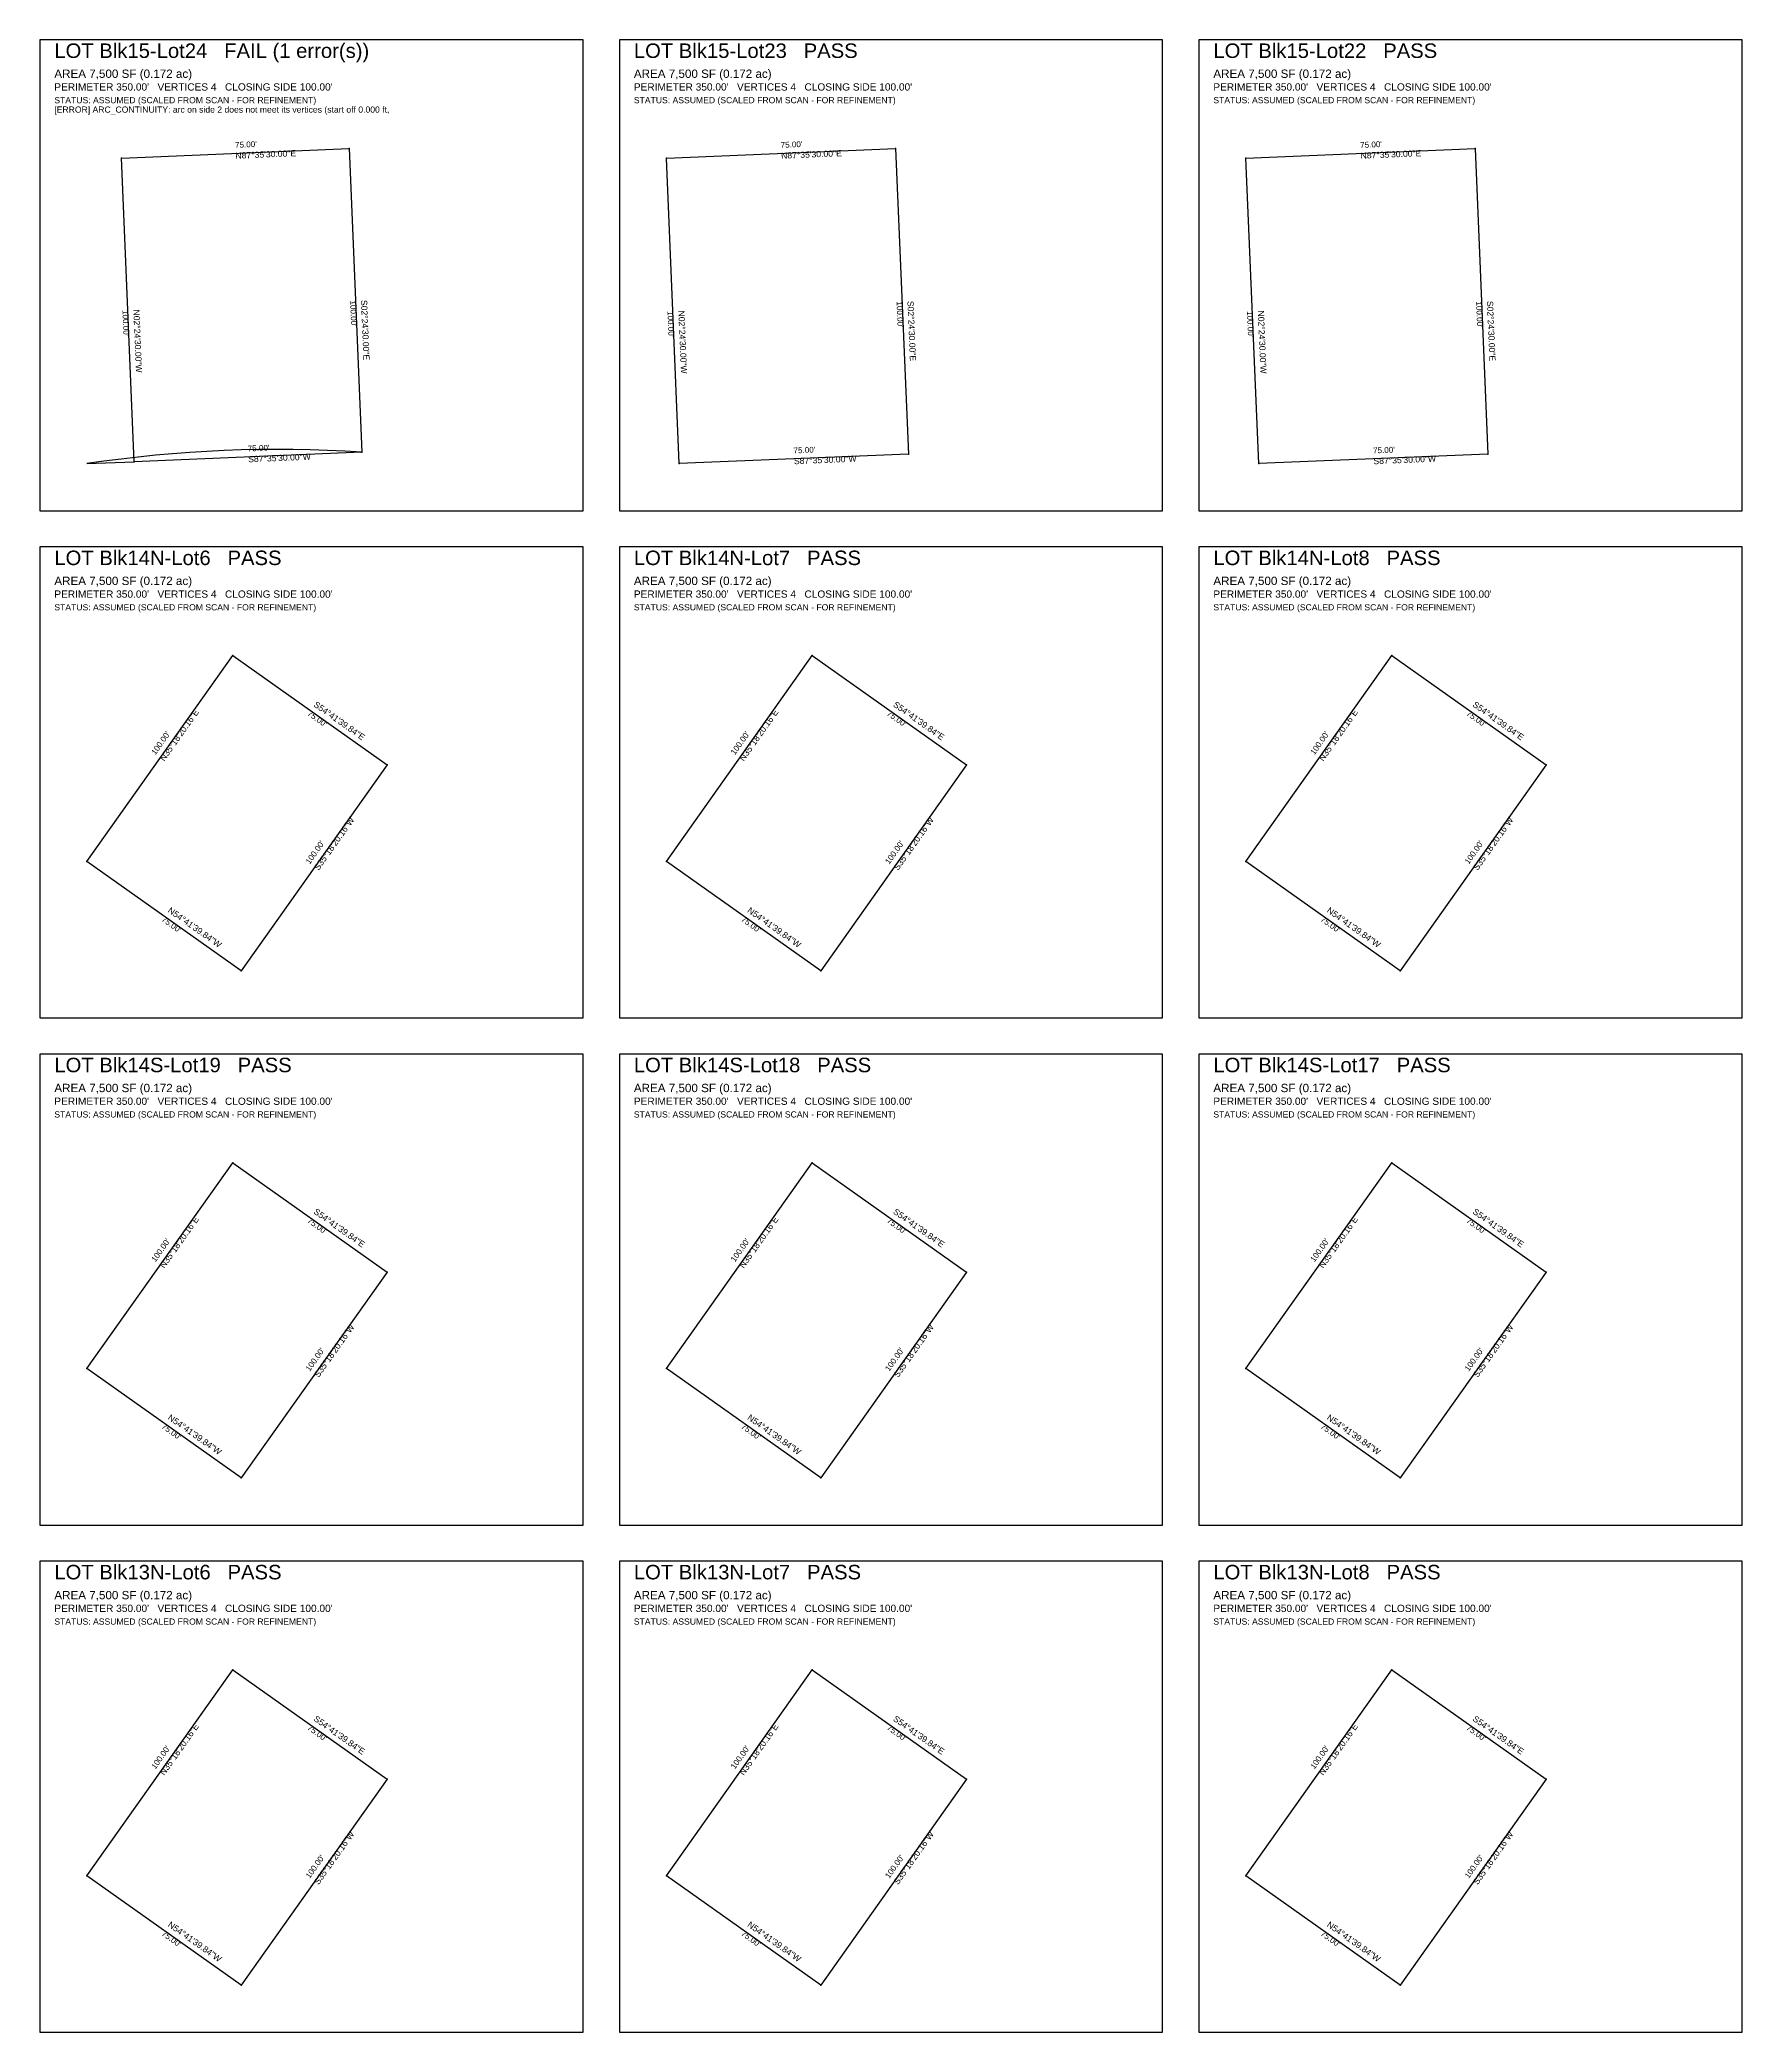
# Model space of a CAD drawing. Extents: x 0 to 3820, y -4480 to 260.
# Drawn here: x 1920 to 2860, y -3360 to -2260 of the extents above; entities that cross this region are included whole.
import ezdxf

# ---------------------------------------------------------------- set-up
doc = ezdxf.new("R2010")
doc.units = 0
for name, pattern in [('ROT_2.41', [0]), ('ROT_272.41', [0]), ('ROT_324.69', [0]), ('ROT_54.69', [0])]:
    doc.linetypes.add(name, pattern=pattern)
for name, color, linetype in [('ERROR', 1, 'CONTINUOUS'), ('LOT_LINE_APPROX', 1, 'CONTINUOUS'), ('SHEET_FRAME', 8, 'CONTINUOUS'), ('SHEET_LABELS', 7, 'CONTINUOUS')]:
    doc.layers.add(name, color=color, linetype=linetype)
doc.styles.get("Standard").update_dxf_attribs({"font": 'Arial'})

msp = doc.modelspace()

# ---------------------------------------------------------------- linework, layer by layer
at = {"layer": 'ERROR'}
for p, q in [((1946, -2494), (1972.1289, -2492.9011)), ((2097.8393, -2487.6139), (2097.8393, -2487.6139))]:
    msp.add_line(p, q, dxfattribs=at)
at = {"layer": 'LOT_LINE_APPROX'}
for points in [[(1965.0794, -2325.2871), (2090.7898, -2320), (2097.8393, -2487.6139), (1972.1289, -2492.9011)], [(2266, -2325.3207), (2392.5094, -2320), (2399.6038, -2488.6793), (2273.0943, -2494)], [(2586, -2325.3207), (2712.5094, -2320), (2719.6038, -2488.6793), (2593.0943, -2494)], [(2026.4789, -2600), (2111.7095, -2660.3592), (2031.2306, -2774), (1946, -2713.6408)], [(2346.4789, -2600), (2431.7095, -2660.3592), (2351.2306, -2774), (2266, -2713.6408)], [(2666.4789, -2600), (2751.7095, -2660.3592), (2671.2306, -2774), (2586, -2713.6408)], [(2026.4789, -2880), (2111.7095, -2940.3592), (2031.2306, -3054), (1946, -2993.6408)], [(2346.4789, -2880), (2431.7095, -2940.3592), (2351.2306, -3054), (2266, -2993.6408)], [(2666.4789, -2880), (2751.7095, -2940.3592), (2671.2306, -3054), (2586, -2993.6408)], [(2026.4789, -3160), (2111.7095, -3220.3592), (2031.2306, -3334), (1946, -3273.6408)], [(2346.4789, -3160), (2431.7095, -3220.3592), (2351.2306, -3334), (2266, -3273.6408)], [(2666.4789, -3160), (2751.7095, -3220.3592), (2671.2306, -3334), (2586, -3273.6408)]]:
    msp.add_lwpolyline(points, close=True, dxfattribs=at)
msp.add_lwpolyline([(2097.8393, -2487.6139), (2088.3388, -2487.0713), (2078.832, -2486.6543), (2069.3205, -2486.3629), (2059.8059, -2486.1971), (2050.29, -2486.1571), (2040.7744, -2486.2428), (2031.2608, -2486.4542), (2021.7508, -2486.7913), (2012.246, -2487.2539), (2002.7483, -2487.8421), (1993.2591, -2488.5557), (1983.7801, -2489.3946), (1974.3131, -2490.3587), (1964.8596, -2491.4477), (1955.4214, -2492.6616), (1946, -2494)], dxfattribs=at)
at = {"layer": 'SHEET_FRAME'}
for p, q in [((2220, -2260), (1920, -2260)), ((1920, -2260), (1920, -2520)), ((2220, -2520), (2220, -2260)), ((2540, -2260), (2240, -2260)), ((2240, -2260), (2240, -2520)), ((2540, -2520), (2540, -2260)), ((2860, -2260), (2560, -2260)), ((2560, -2260), (2560, -2520)), ((2860, -2520), (2860, -2260)), ((1920, -2520), (2220, -2520)), ((2240, -2520), (2540, -2520)), ((2560, -2520), (2860, -2520)), ((2220, -2540), (1920, -2540)), ((1920, -2540), (1920, -2800)), ((2220, -2800), (2220, -2540)), ((2540, -2540), (2240, -2540)), ((2240, -2540), (2240, -2800)), ((2540, -2800), (2540, -2540)), ((2860, -2540), (2560, -2540)), ((2560, -2540), (2560, -2800)), ((2860, -2800), (2860, -2540)), ((1920, -2800), (2220, -2800)), ((2240, -2800), (2540, -2800)), ((2560, -2800), (2860, -2800)), ((2220, -2820), (1920, -2820)), ((1920, -2820), (1920, -3080)), ((2220, -3080), (2220, -2820)), ((2540, -2820), (2240, -2820)), ((2240, -2820), (2240, -3080)), ((2540, -3080), (2540, -2820)), ((2860, -2820), (2560, -2820)), ((2560, -2820), (2560, -3080)), ((2860, -3080), (2860, -2820)), ((1920, -3080), (2220, -3080)), ((2240, -3080), (2540, -3080)), ((2560, -3080), (2860, -3080)), ((2220, -3100), (1920, -3100)), ((1920, -3100), (1920, -3360)), ((2220, -3360), (2220, -3100)), ((2540, -3100), (2240, -3100)), ((2240, -3100), (2240, -3360)), ((2540, -3360), (2540, -3100)), ((2860, -3100), (2560, -3100)), ((2560, -3100), (2560, -3360)), ((2860, -3360), (2860, -3100)), ((1920, -3360), (2220, -3360)), ((2240, -3360), (2540, -3360)), ((2560, -3360), (2860, -3360))]:
    msp.add_line(p, q, dxfattribs=at)
at = {"layer": 'SHEET_LABELS'}
for p in [(2090.7898, -2320), (2392.5094, -2320), (2712.5094, -2320), (1965.0794, -2325.2871), (2266, -2325.3207), (2586, -2325.3207), (1972.1289, -2492.9011), (2097.8393, -2487.6139), (2273.0943, -2494), (2399.6038, -2488.6793), (2593.0943, -2494), (2719.6038, -2488.6793), (2026.4789, -2600), (2346.4789, -2600), (2666.4789, -2600), (2111.7095, -2660.3592), (2431.7095, -2660.3592), (2751.7095, -2660.3592), (1946, -2713.6408), (2266, -2713.6408), (2586, -2713.6408), (2031.2306, -2774), (2351.2306, -2774), (2671.2306, -2774), (2026.4789, -2880), (2346.4789, -2880), (2666.4789, -2880), (2111.7095, -2940.3592), (2431.7095, -2940.3592), (2751.7095, -2940.3592), (1946, -2993.6408), (2266, -2993.6408), (2586, -2993.6408), (2031.2306, -3054), (2351.2306, -3054), (2671.2306, -3054), (2026.4789, -3160), (2346.4789, -3160), (2666.4789, -3160), (2111.7095, -3220.3592), (2431.7095, -3220.3592), (2751.7095, -3220.3592), (1946, -3273.6408), (2266, -3273.6408), (2586, -3273.6408), (2031.2306, -3334), (2351.2306, -3334), (2671.2306, -3334)]:
    msp.add_point(p, dxfattribs=at)

# ---------------------------------------------------------------- texts
at = {"layer": 'ERROR'}
for s, height, p in [('LOT Blk15-Lot24   FAIL (1 error(s))', 8, (1928, -2270)), ('[ERROR] ARC_CONTINUITY: arc on side 2 does not meet its vertices (start off 0.000 ft,', 3.4, (1928, -2300.2))]:
    msp.add_text(s, height=height, dxfattribs=at).set_placement(p)
at = {"layer": 'LOT_LINE_APPROX'}
for p in [(1928, -2295), (2248, -2295), (2568, -2295), (1928, -2575), (2248, -2575), (2568, -2575), (1928, -2855), (2248, -2855), (2568, -2855), (1928, -3135), (2248, -3135), (2568, -3135)]:
    msp.add_text('STATUS: ASSUMED (SCALED FROM SCAN - FOR REFINEMENT)', height=3.4, dxfattribs=at).set_placement(p)
at = {"layer": 'SHEET_LABELS'}
for s, height, p in [('LOT Blk15-Lot23   PASS', 8, (2248, -2270)), ('LOT Blk15-Lot22   PASS', 8, (2568, -2270)), ('AREA 7,500 SF (0.172 ac)', 4.6, (1928, -2281)), ('AREA 7,500 SF (0.172 ac)', 4.6, (2248, -2281)), ('AREA 7,500 SF (0.172 ac)', 4.6, (2568, -2281)), ("PERIMETER 350.00'   VERTICES 4   CLOSING SIDE 100.00'", 4, (1928, -2288)), ("PERIMETER 350.00'   VERTICES 4   CLOSING SIDE 100.00'", 4, (2248, -2288)), ("PERIMETER 350.00'   VERTICES 4   CLOSING SIDE 100.00'", 4, (2568, -2288)), ('LOT Blk14N-Lot6   PASS', 8, (1928, -2550)), ('LOT Blk14N-Lot7   PASS', 8, (2248, -2550)), ('LOT Blk14N-Lot8   PASS', 8, (2568, -2550)), ('AREA 7,500 SF (0.172 ac)', 4.6, (1928, -2561)), ('AREA 7,500 SF (0.172 ac)', 4.6, (2248, -2561)), ('AREA 7,500 SF (0.172 ac)', 4.6, (2568, -2561)), ("PERIMETER 350.00'   VERTICES 4   CLOSING SIDE 100.00'", 4, (1928, -2568)), ("PERIMETER 350.00'   VERTICES 4   CLOSING SIDE 100.00'", 4, (2248, -2568)), ("PERIMETER 350.00'   VERTICES 4   CLOSING SIDE 100.00'", 4, (2568, -2568)), ('LOT Blk14S-Lot19   PASS', 8, (1928, -2830)), ('LOT Blk14S-Lot18   PASS', 8, (2248, -2830)), ('LOT Blk14S-Lot17   PASS', 8, (2568, -2830)), ('AREA 7,500 SF (0.172 ac)', 4.6, (1928, -2841)), ('AREA 7,500 SF (0.172 ac)', 4.6, (2248, -2841)), ('AREA 7,500 SF (0.172 ac)', 4.6, (2568, -2841)), ("PERIMETER 350.00'   VERTICES 4   CLOSING SIDE 100.00'", 4, (1928, -2848)), ("PERIMETER 350.00'   VERTICES 4   CLOSING SIDE 100.00'", 4, (2248, -2848)), ("PERIMETER 350.00'   VERTICES 4   CLOSING SIDE 100.00'", 4, (2568, -2848)), ('LOT Blk13N-Lot6   PASS', 8, (1928, -3110)), ('LOT Blk13N-Lot7   PASS', 8, (2248, -3110)), ('LOT Blk13N-Lot8   PASS', 8, (2568, -3110)), ('AREA 7,500 SF (0.172 ac)', 4.6, (1928, -3121)), ("PERIMETER 350.00'   VERTICES 4   CLOSING SIDE 100.00'", 4, (1928, -3128)), ('AREA 7,500 SF (0.172 ac)', 4.6, (2248, -3121)), ("PERIMETER 350.00'   VERTICES 4   CLOSING SIDE 100.00'", 4, (2248, -3128)), ('AREA 7,500 SF (0.172 ac)', 4.6, (2568, -3121)), ("PERIMETER 350.00'   VERTICES 4   CLOSING SIDE 100.00'", 4, (2568, -3128))]:
    msp.add_text(s, height=height, dxfattribs=at).set_placement(p)
at = {"layer": 'SHEET_LABELS', "linetype": 'ROT_2.41'}
for s, height, p in [("75.00'", 3.2, (2027.8085, -2319.6462)), ('N87%%d35\'30.00"E', 3.4, (2028.0606, -2325.6409)), ("75.00'", 3.2, (2329.1287, -2319.663)), ('N87%%d35\'30.00"E', 3.4, (2329.3808, -2325.6577)), ("75.00'", 3.2, (2649.1287, -2319.663)), ('N87%%d35\'30.00"E', 3.4, (2649.3808, -2325.6577)), ("75.00'", 3.2, (2034.858, -2487.2601)), ("75.00'", 3.2, (2336.223, -2488.3423)), ("75.00'", 3.2, (2656.223, -2488.3423)), ('S87%%d35\'30.00"W', 3.4, (2035.1102, -2493.2548)), ('S87%%d35\'30.00"W', 3.4, (2336.4751, -2494.337)), ('S87%%d35\'30.00"W', 3.4, (2656.4751, -2494.337))]:
    msp.add_text(s, height=height, rotation=2.41, dxfattribs=at).set_placement(p)
at = {"layer": 'SHEET_LABELS', "linetype": 'ROT_272.41'}
for s, height, p in [("100.00'", 3.2, (2091.3172, -2403.933)), ('S02%%d24\'30.00"E', 3.4, (2097.3119, -2403.6809)), ("100.00'", 3.2, (2393.0593, -2404.4657)), ('S02%%d24\'30.00"E', 3.4, (2399.054, -2404.2136)), ("100.00'", 3.2, (2713.0593, -2404.4657)), ('S02%%d24\'30.00"E', 3.4, (2719.054, -2404.2136)), ("100.00'", 3.2, (1965.6068, -2409.2202)), ('N02%%d24\'30.00"W', 3.4, (1971.6015, -2408.968)), ("100.00'", 3.2, (2266.5498, -2409.7864)), ('N02%%d24\'30.00"W', 3.4, (2272.5445, -2409.5343)), ("100.00'", 3.2, (2586.5498, -2409.7864)), ('N02%%d24\'30.00"W', 3.4, (2592.5445, -2409.5343))]:
    msp.add_text(s, height=height, rotation=272.41, dxfattribs=at).set_placement(p)
at = {"layer": 'SHEET_LABELS', "linetype": 'ROT_324.69'}
for s, height, p in [('S54%%d41\'39.84"E', 3.4, (2070.828, -2627.7313)), ('S54%%d41\'39.84"E', 3.4, (2390.828, -2627.7313)), ('S54%%d41\'39.84"E', 3.4, (2710.828, -2627.7313)), ("75.00'", 3.2, (2067.3604, -2632.6278)), ("75.00'", 3.2, (2387.3604, -2632.6278)), ("75.00'", 3.2, (2707.3604, -2632.6278)), ('N54%%d41\'39.84"W', 3.4, (1990.3491, -2741.3722)), ('N54%%d41\'39.84"W', 3.4, (2310.3491, -2741.3722)), ('N54%%d41\'39.84"W', 3.4, (2630.3491, -2741.3722)), ("75.00'", 3.2, (1986.8815, -2746.2687)), ("75.00'", 3.2, (2306.8815, -2746.2687)), ("75.00'", 3.2, (2626.8815, -2746.2687)), ("75.00'", 3.2, (2067.3604, -2912.6278)), ('S54%%d41\'39.84"E', 3.4, (2070.828, -2907.7313)), ("75.00'", 3.2, (2387.3604, -2912.6278)), ('S54%%d41\'39.84"E', 3.4, (2390.828, -2907.7313)), ("75.00'", 3.2, (2707.3604, -2912.6278)), ('S54%%d41\'39.84"E', 3.4, (2710.828, -2907.7313)), ("75.00'", 3.2, (1986.8815, -3026.2687)), ('N54%%d41\'39.84"W', 3.4, (1990.3491, -3021.3722)), ("75.00'", 3.2, (2306.8815, -3026.2687)), ('N54%%d41\'39.84"W', 3.4, (2310.3491, -3021.3722)), ("75.00'", 3.2, (2626.8815, -3026.2687)), ('N54%%d41\'39.84"W', 3.4, (2630.3491, -3021.3722)), ('S54%%d41\'39.84"E', 3.4, (2070.828, -3187.7313)), ('S54%%d41\'39.84"E', 3.4, (2390.828, -3187.7313)), ('S54%%d41\'39.84"E', 3.4, (2710.828, -3187.7313)), ("75.00'", 3.2, (2067.3604, -3192.6278)), ("75.00'", 3.2, (2387.3604, -3192.6278)), ("75.00'", 3.2, (2707.3604, -3192.6278)), ('N54%%d41\'39.84"W', 3.4, (1990.3491, -3301.3722)), ('N54%%d41\'39.84"W', 3.4, (2310.3491, -3301.3722)), ('N54%%d41\'39.84"W', 3.4, (2630.3491, -3301.3722)), ("75.00'", 3.2, (1986.8815, -3306.2687)), ("75.00'", 3.2, (2306.8815, -3306.2687)), ("75.00'", 3.2, (2626.8815, -3306.2687))]:
    msp.add_text(s, height=height, rotation=324.69, dxfattribs=at).set_placement(p)
at = {"layer": 'SHEET_LABELS', "linetype": 'ROT_54.69'}
for s, height, p in [('N35%%d18\'20.16"E', 3.4, (1988.6877, -2658.5542)), ('N35%%d18\'20.16"E', 3.4, (2308.6877, -2658.5542)), ('N35%%d18\'20.16"E', 3.4, (2628.6877, -2658.5542)), ("100.00'", 3.2, (1983.7912, -2655.0866)), ("100.00'", 3.2, (2303.7912, -2655.0866)), ("100.00'", 3.2, (2623.7912, -2655.0866)), ('S35%%d18\'20.16"W', 3.4, (2073.9183, -2718.9134)), ('S35%%d18\'20.16"W', 3.4, (2393.9183, -2718.9134)), ('S35%%d18\'20.16"W', 3.4, (2713.9183, -2718.9134)), ("100.00'", 3.2, (2069.0218, -2715.4458)), ("100.00'", 3.2, (2389.0218, -2715.4458)), ("100.00'", 3.2, (2709.0218, -2715.4458)), ('N35%%d18\'20.16"E', 3.4, (1988.6877, -2938.5542)), ('N35%%d18\'20.16"E', 3.4, (2308.6877, -2938.5542)), ('N35%%d18\'20.16"E', 3.4, (2628.6877, -2938.5542)), ("100.00'", 3.2, (1983.7912, -2935.0866)), ("100.00'", 3.2, (2303.7912, -2935.0866)), ("100.00'", 3.2, (2623.7912, -2935.0866)), ('S35%%d18\'20.16"W', 3.4, (2073.9183, -2998.9134)), ('S35%%d18\'20.16"W', 3.4, (2393.9183, -2998.9134)), ('S35%%d18\'20.16"W', 3.4, (2713.9183, -2998.9134)), ("100.00'", 3.2, (2069.0218, -2995.4458)), ("100.00'", 3.2, (2389.0218, -2995.4458)), ("100.00'", 3.2, (2709.0218, -2995.4458)), ('N35%%d18\'20.16"E', 3.4, (1988.6877, -3218.5542)), ('N35%%d18\'20.16"E', 3.4, (2308.6877, -3218.5542)), ('N35%%d18\'20.16"E', 3.4, (2628.6877, -3218.5542)), ("100.00'", 3.2, (1983.7912, -3215.0866)), ("100.00'", 3.2, (2303.7912, -3215.0866)), ("100.00'", 3.2, (2623.7912, -3215.0866)), ('S35%%d18\'20.16"W', 3.4, (2073.9183, -3278.9134)), ('S35%%d18\'20.16"W', 3.4, (2393.9183, -3278.9134)), ('S35%%d18\'20.16"W', 3.4, (2713.9183, -3278.9134)), ("100.00'", 3.2, (2069.0218, -3275.4458)), ("100.00'", 3.2, (2389.0218, -3275.4458)), ("100.00'", 3.2, (2709.0218, -3275.4458))]:
    msp.add_text(s, height=height, rotation=54.69, dxfattribs=at).set_placement(p)

doc.saveas('drawing.dxf')
